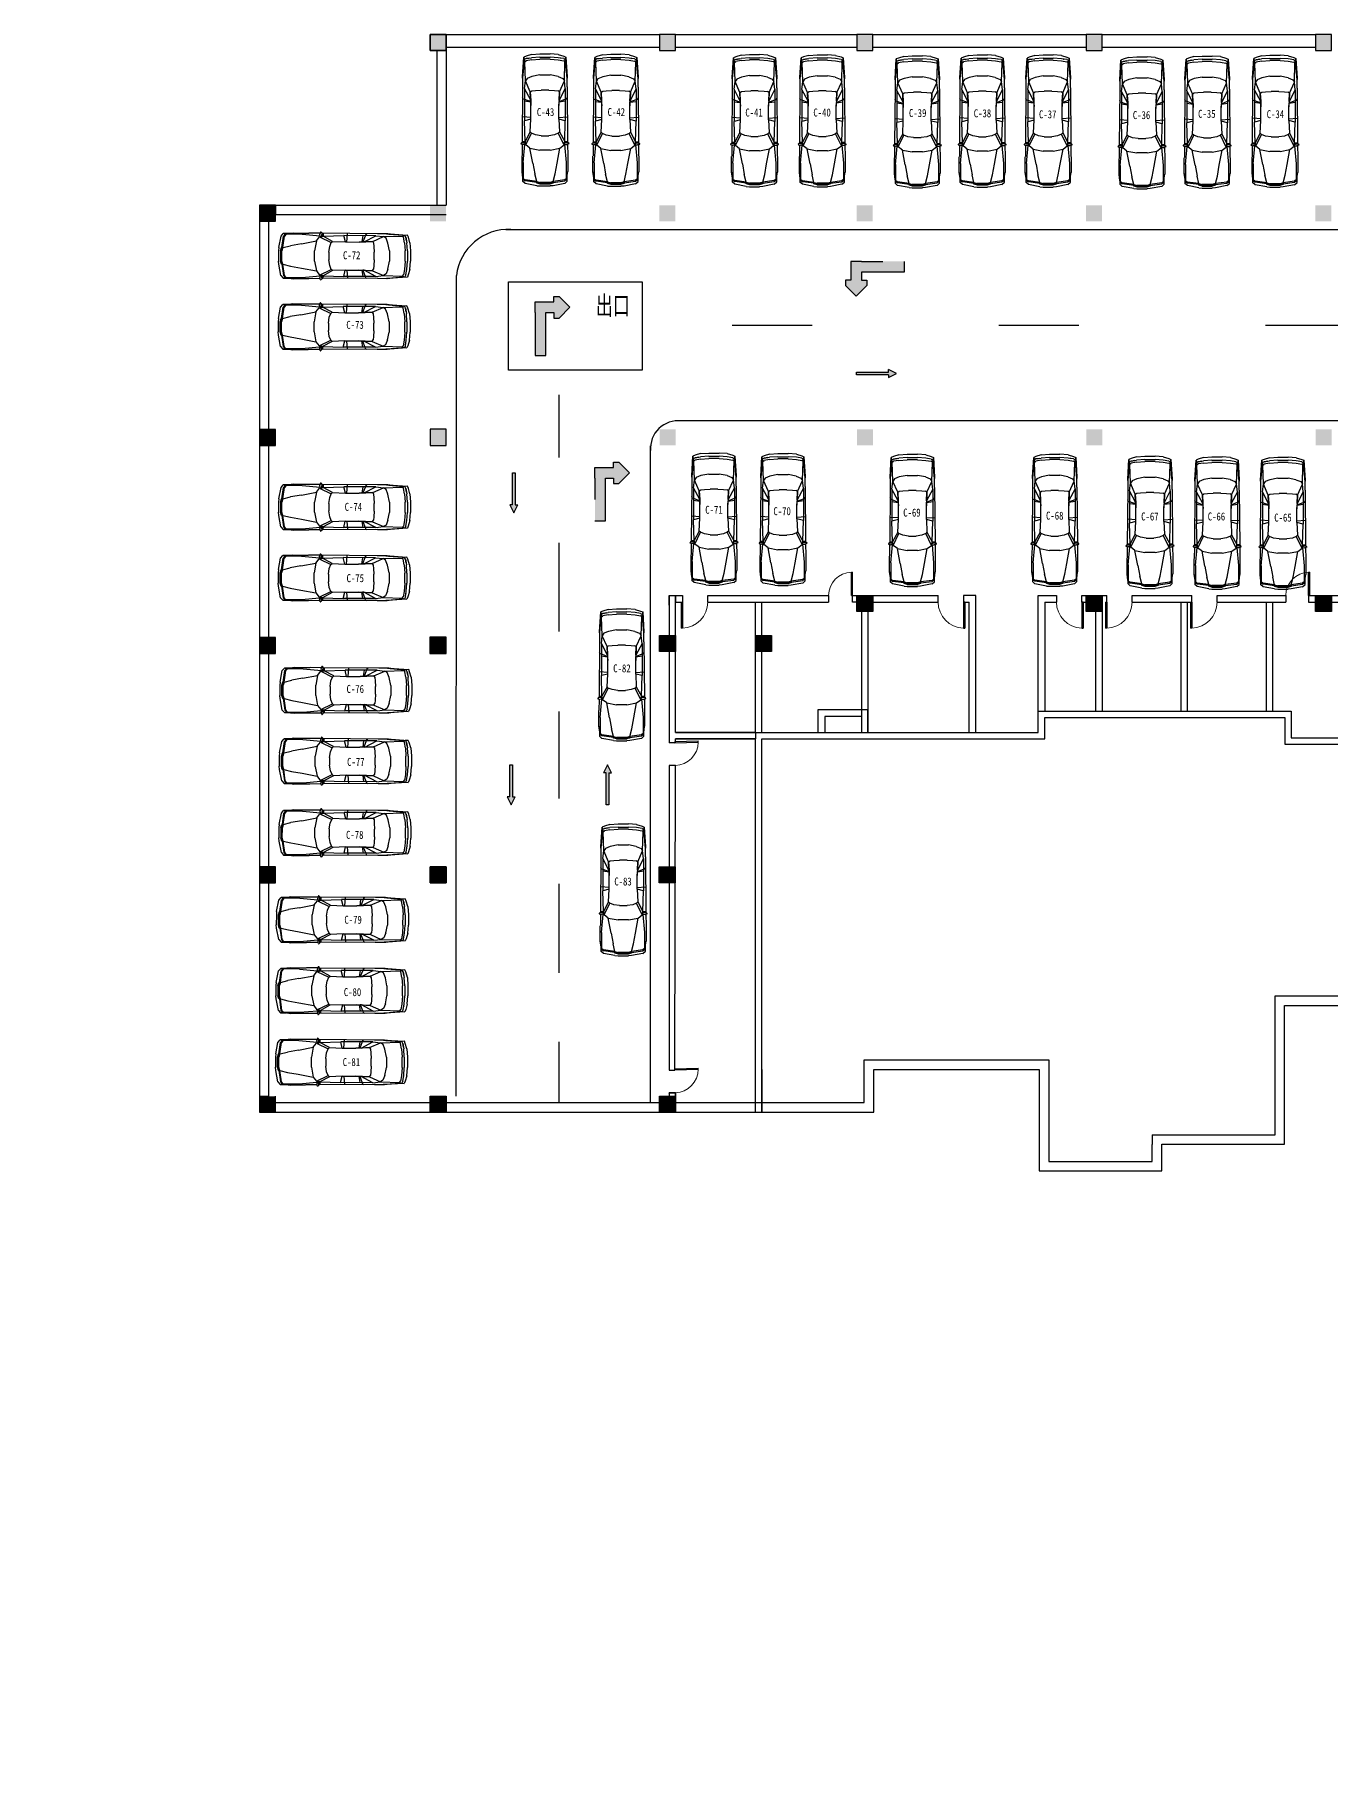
# Model space of a CAD drawing. Extents: x -266505272703 to 7385419, y -354256 to 107640740655.
# Drawn here: x 3413042 to 3461673, y -41758 to 23053 of the extents above; entities that cross this region are included whole.
import ezdxf

# ---------------------------------------------------------------- set-up
doc = ezdxf.new("R2010")
doc.units = 0
doc.header["$LTSCALE"] = 1000
for name, color, linetype in [('jb1', 42, 'Continuous'), ('PUB_TEXT', 7, 'Continuous'), ('QC', 8, 'Continuous'), ('ROOF', 4, 'Continuous'), ('WINDOW', 4, 'Continuous'), ('Z', 7, 'Continuous'), ('图框', 6, 'Continuous'), ('红线', 1, 'Continuous')]:
    doc.layers.add(name, color=color, linetype=linetype)
doc.styles.add('_HZTXT', font='txt.shx', dxfattribs={"width": 0.8, "bigfont": 'HZTXT.shx'})
doc.styles.get("Standard").update_dxf_attribs({"font": 'rs.shx', "bigfont": 'hztxt.shx'})
doc.styles.add('STYLE2', font='NSimSun.ttf', dxfattribs={"width": 0.8})

# ---------------------------------------------------------------- blocks, each defined once
blk = doc.blocks.new('M_F27')
for p, q in [((-2489, 522), (-2426, 736)), ((-2426, 736), (-2389, 824)), ((-2389, 824), (-1610, 874)), ((-2389, 824), (-1560, 874)), ((-2264, 812), (-2389, 824)), ((-2326, 736), (-2364, 522)), ((-2326, 736), (-2351, 596)), ((-2326, 736), (-2288, 811)), ((-2200, 786), (-2288, 811)), ((-2276, 522), (-2238, 736)), ((-2200, 786), (-2238, 736)), ((-1560, 874), (-2212, 815)), ((-2208, 815), (-2211, 814)), ((-1660, 862), (-2208, 815)), ((-1446, 761), (-2200, 786)), ((-1560, 874), (-1660, 862)), ((-1622, 510), (-1547, 698)), ((-1617, 869), (-1620, 866)), ((-1208, 874), (-1610, 874)), ((-1547, 698), (-1446, 761)), ((-1145, 799), (-1446, 761)), ((-1019, 572), (-1446, 761)), ((-1208, 874), (980, 889)), ((-1145, 799), (-682, 557)), ((-1145, 799), (124, 799)), ((-743, 849), (-793, 874)), ((-730, 799), (-743, 849)), ((-630, 555), (-730, 799)), ((-642, 799), (-605, 554)), ((-2, 547), (-27, 877)), ((124, 799), (61, 547)), ((941, 773), (124, 799)), ((564, 572), (941, 773)), ((1079, 748), (614, 522)), ((941, 773), (941, 874)), ((983, 777), (941, 773)), ((941, 773), (987, 765)), ((980, 902), (995, 790)), ((980, 790), (980, 898)), ((995, 790), (980, 790)), ((980, 790), (992, 746)), ((984, 905), (1020, 939)), ((992, 746), (1021, 747)), ((995, 790), (1022, 746)), ((1022, 748), (995, 790)), ((1021, 747), (1022, 748)), ((1053, 768), (1022, 746)), ((1036, 935), (1062, 857)), ((1036, 756), (1079, 748)), ((1051, 889), (1497, 893)), ((1057, 776), (1062, 857)), ((1770, 849), (1058, 784)), ((1204, 585), (1079, 748)), ((1506, 899), (2121, 899)), ((2461, 849), (1770, 849)), ((2272, 876), (2121, 899)), ((2272, 876), (2272, 874)), ((2437, 851), (2272, 876)), ((2511, 874), (2287, 874)), ((2398, 849), (2461, 773)), ((2437, 850), (2433, 851)), ((2498, 773), (2436, 849)), ((2511, 874), (2450, 850)), ((2461, 773), (2523, 321)), ((2561, 321), (2498, 773)), ((2599, 773), (2511, 874)), ((2599, 773), (2687, 321)), ((-2489, 522), (-2514, 196)), ((-2514, -206), (-2514, 196)), ((-2364, 522), (-2389, 196)), ((-2389, -206), (-2389, 196)), ((-2351, 594), (-2351, 596)), ((-2301, 196), (-2276, 522)), ((-2301, 196), (-2301, -206)), ((-1622, 510), (-1685, 196)), ((-1685, -206), (-1685, 196)), ((-1082, 145), (-1070, 371)), ((-1082, 145), (-1082, -156)), ((-1070, 371), (-1057, 510)), ((-1019, 572), (-1057, 510)), ((-680, 556), (-1019, 572)), ((-1019, 572), (-479, 547)), ((-680, 556), (-630, 555)), ((-605, 554), (-630, 555)), ((-479, 547), (-605, 554)), ((61, 547), (-479, 547)), ((61, 547), (564, 572)), ((564, 572), (614, 522)), ((614, 522), (677, 371)), ((677, 371), (714, 145)), ((714, -156), (714, 145)), ((1795, 472), (1204, 585)), ((1280, 196), (1204, 585)), ((1280, 196), (1280, -206)), ((2222, 397), (1795, 472)), ((2523, 321), (2222, 397)), ((2523, 321), (2586, 321)), ((2523, 321), (2561, 196)), ((2580, 196), (2542, 321)), ((2561, 196), (2561, -206)), ((2611, 196), (2574, 321)), ((2580, 321), (2618, 196)), ((2580, 196), (2580, -206)), ((2611, 196), (2611, -206)), ((2618, -206), (2618, 196)), ((2687, 321), (2699, 196)), ((2699, -206), (2699, 196)), ((-2489, -533), (-2514, -206)), ((-2489, -533), (-2426, -747)), ((-2389, -206), (-2364, -533)), ((-2326, -747), (-2364, -533)), ((-2351, -607), (-2351, -605)), ((-2351, -607), (-2326, -747)), ((-2276, -533), (-2301, -206)), ((-2276, -533), (-2238, -747)), ((-1685, -206), (-1622, -520)), ((-1622, -520), (-1547, -709)), ((-1019, -583), (-1446, -772)), ((-682, -568), (-1145, -809)), ((-1070, -382), (-1082, -156)), ((-1057, -520), (-1070, -382)), ((-1019, -583), (-1057, -520)), ((-479, -558), (-1019, -583)), ((-1019, -583), (-680, -567)), ((-730, -809), (-630, -566)), ((-680, -567), (-682, -568)), ((-680, -567), (-630, -566)), ((-605, -565), (-642, -809)), ((-630, -566), (-605, -565)), ((-605, -565), (-479, -558)), ((61, -558), (-479, -558)), ((-2, -558), (-27, -884)), ((61, -558), (124, -809)), ((564, -583), (61, -558)), ((614, -533), (564, -583)), ((564, -583), (941, -784)), ((677, -382), (614, -533)), ((1079, -759), (614, -533)), ((714, -156), (677, -382)), ((1204, -596), (1079, -759)), ((1204, -596), (1280, -206)), ((1795, -483), (1204, -596)), ((1795, -483), (2222, -407)), ((2523, -332), (2222, -407)), ((2523, -332), (2461, -784)), ((2561, -332), (2498, -784)), ((2523, -332), (2561, -206)), ((2586, -332), (2523, -332)), ((2580, -206), (2542, -332)), ((2618, -6), (2561, -6)), ((2574, -332), (2611, -206)), ((2618, -206), (2580, -332)), ((2687, -332), (2599, -784)), ((2687, -332), (2699, -206)), ((-2426, -747), (-2389, -835)), ((-2389, -835), (-2264, -823)), ((-1560, -885), (-2389, -835)), ((-1610, -885), (-2389, -835)), ((-2326, -747), (-2288, -822)), ((-2288, -822), (-2200, -797)), ((-2200, -797), (-2238, -747)), ((-2212, -826), (-1560, -885)), ((-2208, -826), (-2211, -825)), ((-1660, -872), (-2208, -826)), ((-1446, -772), (-2200, -797)), ((-1560, -885), (-1660, -872)), ((-1621, -877), (-1617, -880)), ((-1610, -885), (-1208, -885)), ((-1547, -709), (-1446, -772)), ((-1145, -809), (-1446, -772)), ((-1208, -885), (980, -900)), ((-1145, -809), (124, -809)), ((-743, -860), (-793, -885)), ((-743, -860), (-730, -809)), ((941, -784), (124, -809)), ((987, -776), (941, -784)), ((983, -788), (941, -784)), ((941, -885), (941, -784)), ((992, -757), (980, -800)), ((995, -800), (980, -800)), ((995, -800), (980, -913)), ((980, -909), (980, -800)), ((984, -916), (1020, -950)), ((992, -757), (1021, -758)), ((995, -800), (1022, -757)), ((1022, -758), (995, -800)), ((1021, -758), (1022, -758)), ((1022, -757), (1053, -779)), ((1036, -767), (1079, -759)), ((1036, -946), (1062, -867)), ((1051, -901), (1497, -904)), ((1057, -787), (1062, -867)), ((1770, -860), (1058, -795)), ((2121, -910), (1506, -910)), ((1770, -860), (2461, -860)), ((2121, -910), (2272, -887)), ((2270, -887), (2121, -910)), ((2437, -861), (2272, -887)), ((2272, -885), (2272, -887)), ((2285, -885), (2511, -885)), ((2398, -860), (2461, -784)), ((2436, -860), (2498, -784)), ((2437, -861), (2436, -860)), ((2450, -861), (2511, -885)), ((2599, -784), (2511, -885))]:
    blk.add_line(p, q)
for centre, start, end in [((990, 898), 132.96497, 179.74535), ((1027, 932), 18.15727, 132.96497), ((1047, 776), 305.15418, 356.86364), ((990, -909), 180.25465, 227.03503), ((1027, -942), 227.03503, 341.84273), ((1047, -787), 3.17983, 54.84582)]:
    blk.add_arc(centre, 10, start, end)
at = {"width": 0.8, "flags": 9}
for tag in ['XSIZE', 'YSIZE']:
    blk.add_attdef(tag, (0, 0), '', height=0.5, dxfattribs=at)
blk = doc.blocks.new('$DorLib2D$00000001')
for p, q in [((0.45, 0.975), (0.5, 0.975)), ((0.45, 0), (0.45, 0.975)), ((0.5, 0), (0.5, 0.975)), ((0.5, 0), (0.45, 0))]:
    blk.add_line(p, q)
at = {"lineweight": 13}
blk.add_arc((0.475, 0), 0.975, 91.46928, 180, dxfattribs=at)

msp = doc.modelspace()

# ---------------------------------------------------------------- hatches: boundary and pattern name
at = {"layer": 'jb1', "linetype": 'ByBlock'}
h = msp.add_hatch(color=256, dxfattribs=at)
h.paths.add_polyline_path([(3207028, 61244), (3207028, -349256), (3784028, -349256), (3784028, 61244)], flags=16)
h.paths.add_polyline_path([(3194528, -354256), (3194528, 66244), (3789028, 66244), (3789028, -354256)])
h.paths.add_polyline_path([(3205987, -18360), (3205987, -12971), (3203126, -12971), (3203126, -18360)], flags=24)
h.paths.add_polyline_path([(3201099, -18348), (3201099, -12948), (3198270, -12948), (3198270, -18348)], flags=24)
edge = h.paths.add_edge_path(flags=16)
edge.add_line((3207028, 61244), (3197028, 61244))
edge.add_line((3197028, 61244), (3197028, -23256))
edge.add_line((3197028, -23256), (3207028, -23256))
edge = h.paths.add_edge_path(flags=16)
edge.add_line((3202028, 61244), (3202028, -18256))
h.paths.add_polyline_path([(3201021, -22371), (3201021, -20286), (3198223, -20286), (3198223, -22371)], flags=24)
h.paths.add_polyline_path([(3205457, -22424), (3205457, -20318), (3202722, -20318), (3202722, -22424)], flags=24)
edge = h.paths.add_edge_path(flags=0)
edge.add_line((3197028, -18256), (3207028, -18256))
edge = h.paths.add_edge_path(flags=0)
edge.add_line((3197028, -10756), (3207028, -10756))
edge = h.paths.add_edge_path(flags=0)
edge.add_line((3197028, 744), (3207028, 744))
h.paths.add_polyline_path([(3205940, 8359), (3205940, 13623), (3203017, 13623), (3203017, 8359)], flags=24)
h.paths.add_polyline_path([(3200990, 8419), (3200990, 12965), (3198161, 12965), (3198161, 8419)], flags=24)
edge = h.paths.add_edge_path(flags=0)
edge.add_line((3197028, 8244), (3207028, 8244))
edge = h.paths.add_edge_path(flags=0)
edge.add_line((3197028, 15744), (3207028, 15744))
h.paths.add_polyline_path([(3201180, 34865), (3201180, 40170), (3198382, 40170), (3198382, 34865)], flags=24)
h.paths.add_polyline_path([(3205969, 34786), (3205969, 39997), (3203329, 39997), (3203329, 34786)], flags=24)
edge = h.paths.add_edge_path(flags=0)
edge.add_line((3197028, 27244), (3207028, 27244))
edge = h.paths.add_edge_path(flags=0)
edge.add_line((3197028, 34744), (3207028, 34744))
edge = h.paths.add_edge_path(flags=0)
edge.add_line((3197028, 42244), (3207028, 42244))
edge = h.paths.add_edge_path(flags=0)
edge.add_line((3197028, 53744), (3207028, 53744))
edge = h.paths.add_edge_path(flags=0)
edge.add_line((3504528, -349256), (3504528, -335256))
edge.add_line((3504528, -335256), (3784028, -335256))
edge = h.paths.add_edge_path(flags=0)
edge.add_line((3580028, -344756), (3670028, -344756))
edge = h.paths.add_edge_path(flags=0)
edge.add_line((3580028, -340256), (3670028, -340256))
h.paths.add_polyline_path([(3580921, -339322), (3586279, -339322), (3586279, -336555), (3580921, -336555)], flags=8)
h.paths.add_polyline_path([(3581167, -348327), (3586242, -348327), (3586242, -345529), (3581167, -345529)], flags=8)
edge = h.paths.add_edge_path(flags=0)
edge.add_line((3511834, -341564), (3511834, -341020))
edge = h.paths.add_edge_path(flags=0)
edge.add_line((3518840, -341020), (3518840, -341564))
edge = h.paths.add_edge_path(flags=0)
edge.add_line((3517008, -341564), (3517008, -341020))
edge = h.paths.add_edge_path(flags=0)
edge.add_arc((3515337, -341290), 439, 0, 360)
edge = h.paths.add_edge_path(flags=0)
edge.add_arc((3515337, -341290), 952, 0, 360)
edge = h.paths.add_edge_path(flags=0)
edge.add_line((3513691, -341020), (3513691, -341564))
edge = h.paths.add_edge_path(flags=0)
edge.add_line((3580028, -349256), (3580028, -335256))
h.paths.add_polyline_path([(3528821, -347040), (3562658, -347040), (3562658, -344592), (3528821, -344592)], flags=8)
edge = h.paths.add_edge_path(flags=0)
edge.add_arc((3514570, -346293), 254, 23.86714, 164.02526)
edge = h.paths.add_edge_path(flags=0)
edge.add_line((3514326, -346552), (3514326, -346775))
edge.add_line((3514326, -346775), (3514216, -346775))
edge.add_line((3514216, -346775), (3514216, -346328))
edge = h.paths.add_edge_path(flags=0)
edge.add_line((3514216, -346258), (3514216, -345945))
edge.add_line((3514216, -345945), (3514326, -345945))
edge.add_line((3514326, -345945), (3514326, -346034))
edge = h.paths.add_edge_path(flags=0)
edge.add_line((3513019, -343617), (3515077, -343617))
edge = h.paths.add_edge_path(flags=0)
edge.add_line((3515077, -344162), (3513019, -344162))
edge = h.paths.add_edge_path(flags=0)
edge.add_line((3513019, -341564), (3513019, -343617))
edge = h.paths.add_edge_path(flags=0)
edge.add_line((3512499, -343617), (3512499, -341564))
edge = h.paths.add_edge_path(flags=0)
edge.add_line((3513019, -344830), (3512499, -344830))
h.paths.add_polyline_path([(3512811, -345945), (3512918, -345945), (3512918, -346778), (3512811, -346778)], flags=0)
h.paths.add_polyline_path([(3512802, -345680), (3512915, -345680), (3512915, -345855), (3512802, -345855)], flags=0)
edge = h.paths.add_edge_path(flags=0)
edge.add_line((3512499, -344830), (3512499, -344162))
edge = h.paths.add_edge_path(flags=0)
edge.add_line((3511834, -343617), (3512499, -343617))
edge = h.paths.add_edge_path(flags=0)
edge.add_line((3511834, -344162), (3511834, -343617))
edge = h.paths.add_edge_path(flags=0)
edge.add_line((3512499, -344162), (3511834, -344162))
edge = h.paths.add_edge_path(flags=0)
edge.add_line((3512484, -346058), (3512484, -346775))
edge.add_line((3512484, -346775), (3512370, -346775))
edge.add_line((3512370, -346775), (3512370, -346058))
edge = h.paths.add_edge_path(flags=0)
edge.add_line((3512370, -346058), (3512213, -346058))
edge.add_line((3512213, -346058), (3512213, -345948))
edge.add_line((3512213, -345948), (3512370, -345948))
edge = h.paths.add_edge_path(flags=0)
edge.add_line((3512370, -345948), (3512370, -345683))
edge.add_line((3512370, -345683), (3512484, -345683))
edge.add_line((3512484, -345683), (3512484, -345948))
edge = h.paths.add_edge_path(flags=0)
edge.add_line((3512484, -345948), (3512641, -345948))
edge.add_line((3512641, -345948), (3512641, -346058))
edge.add_line((3512641, -346058), (3512484, -346058))
edge = h.paths.add_edge_path(flags=0)
edge.add_line((3513019, -344162), (3513019, -344830))
edge = h.paths.add_edge_path(flags=0)
edge.add_arc((3514570, -346293), 356, 174.3933, 185.6067)
edge = h.paths.add_edge_path(flags=0)
edge.add_arc((3513552, -346367), 312, 10.97394, 349.02606)
edge = h.paths.add_edge_path(flags=0)
edge.add_line((3513859, -346308), (3513859, -346427))
edge = h.paths.add_edge_path(flags=0)
edge.add_arc((3513552, -346367), 428, 44.28849, 315.71151)
edge = h.paths.add_edge_path(flags=0)
edge.add_line((3513859, -346068), (3513859, -345945))
edge.add_line((3513859, -345945), (3513978, -345945))
edge.add_line((3513978, -345945), (3513978, -346781))
edge.add_line((3513978, -346781), (3513859, -346781))
edge.add_line((3513859, -346781), (3513859, -346666))
edge = h.paths.add_edge_path(flags=0)
edge.add_line((3512499, -341564), (3511834, -341564))
edge = h.paths.add_edge_path(flags=0)
edge.add_line((3513691, -341564), (3513019, -341564))
edge = h.paths.add_edge_path(flags=0)
edge.add_line((3518197, -341564), (3518197, -343617))
edge = h.paths.add_edge_path(flags=0)
edge.add_line((3517677, -343617), (3517677, -341564))
edge = h.paths.add_edge_path(flags=0)
edge.add_line((3518865, -344162), (3518197, -344162))
edge = h.paths.add_edge_path(flags=0)
edge.add_line((3518197, -343617), (3518865, -343617))
edge = h.paths.add_edge_path(flags=0)
edge.add_line((3518197, -344162), (3518197, -344830))
edge = h.paths.add_edge_path(flags=0)
edge.add_line((3518865, -343617), (3518865, -344162))
edge = h.paths.add_edge_path(flags=0)
edge.add_line((3515597, -342974), (3515597, -343617))
edge = h.paths.add_edge_path(flags=0)
edge.add_line((3515077, -342974), (3515597, -342974))
edge = h.paths.add_edge_path(flags=0)
edge.add_line((3515077, -343617), (3515077, -342974))
edge = h.paths.add_edge_path(flags=0)
edge.add_line((3515597, -343617), (3517677, -343617))
edge = h.paths.add_edge_path(flags=0)
edge.add_line((3517677, -344830), (3517677, -344162))
edge = h.paths.add_edge_path(flags=0)
edge.add_line((3517677, -344162), (3515597, -344162))
edge = h.paths.add_edge_path(flags=0)
edge.add_line((3515077, -344805), (3515077, -344162))
edge = h.paths.add_edge_path(flags=0)
edge.add_line((3515597, -344805), (3515077, -344805))
edge = h.paths.add_edge_path(flags=0)
edge.add_line((3515597, -344162), (3515597, -344805))
edge = h.paths.add_edge_path(flags=0)
edge.add_line((3518197, -344830), (3517677, -344830))
edge = h.paths.add_edge_path(flags=0)
edge.add_arc((3518301, -346289), 254, 23.86714, 164.02526)
edge = h.paths.add_edge_path(flags=0)
edge.add_line((3518057, -346219), (3518057, -346359))
edge = h.paths.add_edge_path(flags=0)
edge.add_line((3518057, -346359), (3518057, -346548))
edge = h.paths.add_edge_path(flags=0)
edge.add_line((3518057, -346548), (3518057, -346771))
edge.add_line((3518057, -346771), (3517947, -346771))
edge.add_line((3517947, -346771), (3517947, -346324))
edge = h.paths.add_edge_path(flags=0)
edge.add_arc((3518301, -346289), 356, 174.3933, 185.6067)
edge = h.paths.add_edge_path(flags=0)
edge.add_line((3517947, -346255), (3517947, -345941))
edge.add_line((3517947, -345941), (3518057, -345941))
edge.add_line((3518057, -345941), (3518057, -346030))
edge = h.paths.add_edge_path(flags=0)
edge.add_arc((3518301, -346289), 356, 11.90544, 133.29691)
edge = h.paths.add_edge_path(flags=0)
edge.add_line((3518649, -346216), (3518649, -346771))
edge.add_line((3518649, -346771), (3518533, -346771))
edge.add_line((3518533, -346771), (3518533, -346559))
edge = h.paths.add_edge_path(flags=0)
edge.add_line((3518533, -346392), (3518533, -346559))
edge = h.paths.add_edge_path(flags=0)
edge.add_line((3518533, -346392), (3518533, -346187))
edge = h.paths.add_edge_path(flags=0)
edge.add_arc((3517283, -346363), 312, 10.97394, 349.02606)
edge = h.paths.add_edge_path(flags=0)
edge.add_line((3517590, -346304), (3517590, -346423))
edge = h.paths.add_edge_path(flags=0)
edge.add_arc((3517283, -346363), 428, 44.28849, 315.71151)
edge = h.paths.add_edge_path(flags=0)
edge.add_line((3517590, -346064), (3517590, -345941))
edge.add_line((3517590, -345941), (3517709, -345941))
edge.add_line((3517709, -345941), (3517709, -346777))
edge.add_line((3517709, -346777), (3517590, -346777))
edge.add_line((3517590, -346777), (3517590, -346663))
edge = h.paths.add_edge_path(flags=0)
edge.add_line((3516060, -346333), (3516060, -346166))
edge = h.paths.add_edge_path(flags=0)
edge.add_line((3516060, -346333), (3516060, -346538))
edge = h.paths.add_edge_path(flags=0)
edge.add_arc((3516292, -346436), 254, 203.86714, 344.02526)
edge = h.paths.add_edge_path(flags=0)
edge.add_line((3516537, -346505), (3516537, -346366))
edge = h.paths.add_edge_path(flags=0)
edge.add_line((3516537, -346366), (3516537, -346176))
edge = h.paths.add_edge_path(flags=0)
edge.add_line((3516537, -346176), (3516537, -345954))
edge.add_line((3516537, -345954), (3516647, -345954))
edge.add_line((3516647, -345954), (3516647, -346401))
edge = h.paths.add_edge_path(flags=0)
edge.add_arc((3516292, -346436), 356, 354.3933, 365.6067)
edge = h.paths.add_edge_path(flags=0)
edge.add_line((3516647, -346470), (3516647, -346784))
edge.add_line((3516647, -346784), (3516537, -346784))
edge.add_line((3516537, -346784), (3516537, -346695))
edge = h.paths.add_edge_path(flags=0)
edge.add_arc((3516292, -346436), 356, 191.90544, 313.29691)
edge = h.paths.add_edge_path(flags=0)
edge.add_line((3515944, -346509), (3515944, -345954))
edge.add_line((3515944, -345954), (3516060, -345954))
edge.add_line((3516060, -345954), (3516060, -346166))
h.paths.add_polyline_path([(3515258, -347039), (3515371, -346773), (3515050, -345951), (3515179, -345951), (3515429, -346606), (3515696, -345947), (3515822, -345947), (3515379, -347039)], flags=0)
edge = h.paths.add_edge_path(flags=0)
edge.add_line((3514326, -346223), (3514326, -346363))
edge = h.paths.add_edge_path(flags=0)
edge.add_line((3514326, -346363), (3514326, -346552))
edge = h.paths.add_edge_path(flags=0)
edge.add_arc((3514570, -346293), 356, 11.90544, 133.29691)
edge = h.paths.add_edge_path(flags=0)
edge.add_line((3514918, -346220), (3514918, -346775))
edge.add_line((3514918, -346775), (3514802, -346775))
edge.add_line((3514802, -346775), (3514802, -346563))
edge = h.paths.add_edge_path(flags=0)
edge.add_line((3514802, -346396), (3514802, -346563))
edge = h.paths.add_edge_path(flags=0)
edge.add_line((3514802, -346396), (3514802, -346190))
edge = h.paths.add_edge_path(flags=0)
edge.add_line((3518840, -341564), (3518197, -341564))
edge = h.paths.add_edge_path(flags=0)
edge.add_line((3517677, -341564), (3517008, -341564))
h.paths.add_polyline_path([(3580874, -344098), (3586179, -344098), (3586179, -341300), (3580874, -341300)], flags=8)
edge = h.paths.add_edge_path(flags=0)
edge.add_line((3515077, -338991), (3513019, -338991))
edge = h.paths.add_edge_path(flags=0)
edge.add_line((3513019, -338447), (3515077, -338447))
edge = h.paths.add_edge_path(flags=0)
edge.add_line((3512499, -337779), (3513019, -337779))
edge = h.paths.add_edge_path(flags=0)
edge.add_line((3511834, -338447), (3512499, -338447))
edge = h.paths.add_edge_path(flags=0)
edge.add_line((3511834, -338991), (3511834, -338447))
edge = h.paths.add_edge_path(flags=0)
edge.add_line((3512499, -338991), (3511834, -338991))
edge = h.paths.add_edge_path(flags=0)
edge.add_line((3512499, -338447), (3512499, -337779))
edge = h.paths.add_edge_path(flags=0)
edge.add_line((3511834, -341020), (3512499, -341020))
edge = h.paths.add_edge_path(flags=0)
edge.add_line((3512499, -341020), (3512499, -338991))
edge = h.paths.add_edge_path(flags=0)
edge.add_line((3513019, -337779), (3513019, -338447))
edge = h.paths.add_edge_path(flags=0)
edge.add_line((3513019, -341020), (3513691, -341020))
edge = h.paths.add_edge_path(flags=0)
edge.add_line((3513019, -338991), (3513019, -341020))
edge = h.paths.add_edge_path(flags=0)
edge.add_line((3518865, -338991), (3518197, -338991))
edge = h.paths.add_edge_path(flags=0)
edge.add_line((3518197, -338447), (3518865, -338447))
edge = h.paths.add_edge_path(flags=0)
edge.add_line((3518197, -337779), (3518197, -338447))
edge = h.paths.add_edge_path(flags=0)
edge.add_line((3518865, -338447), (3518865, -338991))
edge = h.paths.add_edge_path(flags=0)
edge.add_line((3517677, -338991), (3515622, -338991))
edge = h.paths.add_edge_path(flags=0)
edge.add_line((3515077, -339634), (3515077, -338991))
edge = h.paths.add_edge_path(flags=0)
edge.add_line((3515622, -339634), (3515077, -339634))
edge = h.paths.add_edge_path(flags=0)
edge.add_line((3515622, -338991), (3515622, -339634))
edge = h.paths.add_edge_path(flags=0)
edge.add_line((3515622, -337804), (3515622, -338447))
edge = h.paths.add_edge_path(flags=0)
edge.add_line((3515077, -337804), (3515622, -337804))
edge = h.paths.add_edge_path(flags=0)
edge.add_line((3515077, -338447), (3515077, -337804))
edge = h.paths.add_edge_path(flags=0)
edge.add_line((3515622, -338447), (3517677, -338447))
edge = h.paths.add_edge_path(flags=0)
edge.add_line((3517677, -338447), (3517677, -337779))
edge = h.paths.add_edge_path(flags=0)
edge.add_line((3517677, -337779), (3518197, -337779))
edge = h.paths.add_edge_path(flags=0)
edge.add_line((3518197, -341020), (3518840, -341020))
edge = h.paths.add_edge_path(flags=0)
edge.add_line((3517008, -341020), (3517677, -341020))
edge = h.paths.add_edge_path(flags=0)
edge.add_line((3517677, -341020), (3517677, -338991))
edge = h.paths.add_edge_path(flags=0)
edge.add_line((3518197, -338991), (3518197, -341020))
h.paths.add_polyline_path([(3748525, -351778), (3760192, -351778), (3760192, -349903), (3748525, -349903)], flags=24)
edge = h.paths.add_edge_path(flags=0)
edge.add_line((3710028, -342256), (3784028, -342256))
edge = h.paths.add_edge_path(flags=0)
edge.add_line((3601028, -335256), (3601028, -349256))
edge = h.paths.add_edge_path(flags=0)
edge.add_line((3589528, -335256), (3589528, -349256))
edge = h.paths.add_edge_path(flags=0)
edge.add_line((3612528, -335256), (3612528, -349256))
edge = h.paths.add_edge_path(flags=0)
edge.add_line((3624028, -335256), (3624028, -349256))
edge = h.paths.add_edge_path(flags=0)
edge.add_line((3647028, -335256), (3647028, -349256))
edge = h.paths.add_edge_path(flags=0)
edge.add_line((3635528, -335256), (3635528, -349256))
edge = h.paths.add_edge_path(flags=0)
edge.add_line((3658528, -335256), (3658528, -349256))
edge = h.paths.add_edge_path(flags=0)
edge.add_line((3670028, -335256), (3670028, -349256))
h.paths.add_polyline_path([(3711053, -341578), (3716432, -341578), (3716432, -338749), (3711053, -338749)], flags=8)
edge = h.paths.add_edge_path(flags=0)
edge.add_line((3710028, -335256), (3710028, -349256))
edge = h.paths.add_edge_path(flags=0)
edge.add_line((3720028, -335256), (3720028, -349256))
h.paths.add_polyline_path([(3711079, -345640), (3716406, -345640), (3716406, -342968), (3711079, -342968)], flags=8)
h.paths.add_polyline_path([(3711053, -348311), (3716432, -348311), (3716432, -345482), (3711053, -345482)], flags=8)
h.paths.add_polyline_path([(3624911, -339311), (3632210, -339311), (3632210, -336482), (3624911, -336482)], flags=8)
h.paths.add_polyline_path([(3602005, -339364), (3609221, -339364), (3609221, -336472), (3602005, -336472)], flags=8)
h.paths.add_polyline_path([(3590516, -339353), (3597689, -339353), (3597689, -336524), (3590516, -336524)], flags=8)
h.paths.add_polyline_path([(3613157, -339384), (3619486, -339384), (3619486, -336493), (3613157, -336493)], flags=8)
h.paths.add_polyline_path([(3647932, -339290), (3655148, -339290), (3655148, -336587), (3647932, -336587)], flags=8)
h.paths.add_polyline_path([(3636077, -339384), (3642406, -339384), (3642406, -336493), (3636077, -336493)], flags=8)
h.paths.add_polyline_path([(3659500, -339327), (3666558, -339327), (3666558, -336529), (3659500, -336529)], flags=8)
h.paths.add_polyline_path([(3711074, -338940), (3716222, -338940), (3716222, -336236), (3711074, -336236)], flags=8)
edge = h.paths.add_edge_path(flags=0)
edge.add_line((3760028, -335256), (3760028, -349256))
edge = h.paths.add_edge_path(flags=0)
edge.add_line((3770028, -335256), (3770028, -349256))
h.paths.add_polyline_path([(3761611, -342149), (3766706, -342149), (3766706, -339414), (3761611, -339414)], flags=8)
h.paths.add_polyline_path([(3768122, -351862), (3777724, -351862), (3777724, -349980), (3768122, -349980)], flags=24)
edge = h.paths.add_edge_path(flags=0)
edge.add_line((3760028, -345756), (3784028, -345756))
h.paths.add_polyline_path([(3761437, -348959), (3766512, -348959), (3766512, -346162), (3761437, -346162)], flags=8)
h.paths.add_polyline_path([(3761482, -345773), (3766693, -345773), (3766693, -342881), (3761482, -342881)], flags=8)
edge = h.paths.add_edge_path(flags=0)
edge.add_line((3760028, -338756), (3784028, -338756))
h.paths.add_polyline_path([(3761355, -338711), (3766723, -338711), (3766723, -335787), (3761355, -335787)], flags=8)
h.paths.add_polyline_path([(3732909, -341175), (3744153, -341175), (3744153, -336791), (3732909, -336791)], flags=8)
h.paths.add_polyline_path([(3774282, -341950), (3776471, -341950), (3776471, -339865), (3774282, -339865)], flags=8)
h.paths.add_polyline_path([(3681133, -345871), (3701185, -345871), (3701185, -340511), (3681133, -340511)], flags=8)
h.paths.add_polyline_path([(3444535, -317388), (3497618, -317388), (3497618, -307471), (3444535, -307471)], flags=8)
h = msp.add_hatch(color=256, dxfattribs=at)
h.paths.add_polyline_path([(3427873, 22453), (3428473, 22453), (3428473, 23053), (3427873, 23053)])
h.paths.add_polyline_path([(3437073, 23053), (3436473, 23053), (3436473, 22453), (3437073, 22453)])
h.paths.add_polyline_path([(3443873, 23053), (3443873, 22453), (3444473, 22453), (3444473, 23053)])
h.paths.add_polyline_path([(3452473, 22453), (3453073, 22453), (3453073, 23053), (3452473, 23053)])
h.paths.add_polyline_path([(3461073, 22453), (3461673, 22453), (3461673, 23053), (3461073, 23053)])
for points in [[(3422073, 16053), (3422073, 16653), (3421473, 16653), (3421473, 16053)], [(3422073, 7653), (3422073, 8253), (3421473, 8253), (3421473, 7653)], [(3444473, 1420), (3444473, 2021), (3443872, 2021), (3443872, 1420)], [(3452472, 1420), (3453073, 1420), (3453073, 2021), (3452472, 2021)], [(3461673, 2021), (3461072, 2021), (3461072, 1420), (3461673, 1420)], [(3422073, -147), (3422073, 453), (3421473, 453), (3421473, -147)], [(3428475, 460), (3427863, 460), (3427868, -152), (3428475, -152)], [(3422073, -8747), (3422073, -8147), (3421473, -8147), (3421473, -8747)], [(3428473, -8751), (3428473, -8150), (3427873, -8150), (3427873, -8751)], [(3422073, -17347), (3422073, -16747), (3421473, -16747), (3421473, -17347)], [(3436472, -17347), (3437073, -17347), (3437073, -16746), (3436472, -16746)]]:
    msp.add_hatch(color=256, dxfattribs=at).paths.add_polyline_path(points)
h = msp.add_hatch(color=256, dxfattribs=at)
h.paths.add_polyline_path([(3428473, 16053), (3427873, 16053), (3427873, 16653), (3428473, 16653)])
h.paths.add_polyline_path([(3437073, 16053), (3436473, 16053), (3436473, 16653), (3437073, 16653)])
h.paths.add_polyline_path([(3444473, 16053), (3443873, 16053), (3443873, 16653), (3444473, 16653)])
h.paths.add_polyline_path([(3453073, 16053), (3452473, 16053), (3452473, 16653), (3453073, 16653)])
h.paths.add_polyline_path([(3461673, 16053), (3461073, 16053), (3461073, 16653), (3461673, 16653)])
h = msp.add_hatch(color=256, dxfattribs=at)
h.paths.add_polyline_path([(3428478, 7659), (3427878, 7659), (3427878, 8259), (3428478, 8259)])
h.paths.add_polyline_path([(3437078, 7659), (3436478, 7659), (3436478, 8259), (3437078, 8259)])
h.paths.add_polyline_path([(3444478, 7659), (3443878, 7659), (3443878, 8259), (3444478, 8259)])
h.paths.add_polyline_path([(3453078, 7659), (3452478, 7659), (3452478, 8259), (3453078, 8259)])
h.paths.add_polyline_path([(3461678, 7659), (3461078, 7659), (3461078, 8259), (3461678, 8259)])
h = msp.add_hatch(color=256, dxfattribs=at)
h.paths.add_polyline_path([(3436833, -73), (3437073, -73), (3437073, 528), (3436833, 528)])
h.paths.add_polyline_path([(3436472, -73), (3436833, -73), (3436833, 528), (3436472, 528)])
h = msp.add_hatch(color=256, dxfattribs=at)
h.paths.add_polyline_path([(3440320, 528), (3440080, 528), (3440080, -73), (3440320, -73)])
h.paths.add_polyline_path([(3440681, 528), (3440320, 528), (3440320, -73), (3440681, -73)])
h = msp.add_hatch(color=256, dxfattribs=at)
h.paths.add_polyline_path([(3436463, -8746), (3436833, -8746), (3436833, -8145), (3436463, -8145)])
h.paths.add_polyline_path([(3436833, -8746), (3437063, -8746), (3437064, -8145), (3436833, -8145)])
h = msp.add_hatch(color=256, dxfattribs=at)
h.paths.add_polyline_path([(3427879, -16748), (3427879, -16987), (3428474, -16987), (3428474, -16748)])
h.paths.add_polyline_path([(3427879, -17347), (3428474, -17347), (3428474, -16987), (3427879, -16987)])
at = {"layer": '图框', "linetype": 'ByBlock'}
for points in [[(3444048, 14152), (3445648, 14152), (3445648, 14552), (3444848, 14552), (3444048, 14552), (3443648, 14552), (3443648, 13852), (3443448, 13852), (3443448, 13652), (3443848, 13252), (3444248, 13652), (3444248, 13852), (3444048, 13852)], [(3433117, 12828), (3432717, 13228), (3432517, 13228), (3432517, 13028), (3431817, 13028), (3431817, 12628), (3431817, 11828), (3431817, 11028), (3432217, 11028), (3432217, 12628), (3432517, 12628), (3432517, 12428), (3432717, 12428)], [(3443859, 10400), (3443859, 10300), (3445059, 10300), (3445059, 10200), (3445359, 10350), (3445059, 10500), (3445059, 10400)], [(3431059, 6623), (3430959, 6623), (3430959, 5423), (3430859, 5423), (3431009, 5123), (3431159, 5423), (3431059, 5423)], [(3435356, 6628), (3434956, 7028), (3434756, 7028), (3434756, 6828), (3434056, 6828), (3434056, 6428), (3434056, 5628), (3434056, 4828), (3434456, 4828), (3434456, 6428), (3434756, 6428), (3434756, 6228), (3434956, 6228)], [(3430959, -4317), (3430859, -4317), (3430859, -5517), (3430759, -5517), (3430909, -5817), (3431059, -5517), (3430959, -5517)], [(3434475, -5817), (3434575, -5817), (3434575, -4617), (3434675, -4617), (3434525, -4317), (3434375, -4617), (3434475, -4617)]]:
    msp.add_hatch(color=256, dxfattribs=at).paths.add_polyline_path(points)

# ---------------------------------------------------------------- linework, layer by layer
at = {"linetype": 'ByBlock'}
for p, q in [((3427873, 23053), (3428473, 23053)), ((3427873, 22453), (3427873, 23053)), ((3428473, 23053), (3428473, 22453)), ((3428473, 23053), (3436473, 23053)), ((3436473, 23053), (3436473, 22813)), ((3428473, 22453), (3427873, 22453))]:
    msp.add_line(p, q, dxfattribs=at)
at = {"layer": 'jb1', "linetype": 'ByBlock'}
for p, q in [((3427873, 23053), (3427873, 22453)), ((3428473, 23053), (3427873, 23053)), ((3428473, 22453), (3428473, 23053)), ((3428473, 23053), (3436473, 23053)), ((3436473, 23053), (3436473, 22813)), ((3436473, 23053), (3436473, 22453)), ((3437073, 23053), (3436473, 23053)), ((3437073, 22453), (3437073, 23053)), ((3437073, 23053), (3443873, 23053)), ((3443873, 23053), (3443873, 22453)), ((3444473, 23053), (3443873, 23053)), ((3444473, 22453), (3444473, 23053)), ((3444473, 23053), (3452473, 23053)), ((3452473, 23053), (3452473, 22453)), ((3453073, 23053), (3452473, 23053)), ((3453073, 22453), (3453073, 23053)), ((3453073, 23053), (3461073, 23053)), ((3461073, 23053), (3461073, 22453)), ((3461673, 23053), (3461073, 23053)), ((3461673, 22453), (3461673, 23053)), ((3427873, 22453), (3428473, 22453)), ((3428133, 16653), (3428133, 22453)), ((3436473, 22573), (3428473, 22573)), ((3428473, 22453), (3428473, 16653)), ((3428473, 22453), (3428473, 19553)), ((3436473, 22453), (3437073, 22453)), ((3443873, 22573), (3437073, 22573)), ((3443873, 22453), (3444473, 22453)), ((3452473, 22573), (3444473, 22573)), ((3452473, 22453), (3453073, 22453)), ((3461073, 22573), (3453073, 22573)), ((3461073, 22453), (3461673, 22453)), ((3428473, 19553), (3428473, 19553)), ((3421473, 16653), (3421473, 16053)), ((3422073, 16653), (3421473, 16653)), ((3421473, 16653), (3421473, 8253)), ((3422073, 16653), (3428473, 16653)), ((3422073, 16053), (3422073, 16653)), ((3422073, 16653), (3422073, 16293)), ((3428473, 16293), (3422073, 16293)), ((3421473, 16053), (3422073, 16053)), ((3421473, 16053), (3421833, 16053)), ((3421833, 9838), (3421833, 16053)), ((3421473, 12453), (3421473, 11853)), ((3421833, 3243), (3421833, 9838)), ((3422073, 8253), (3421473, 8253)), ((3421473, 8253), (3421473, 453)), ((3422073, 7653), (3422073, 8253)), ((3427876, 8260), (3427876, 7654)), ((3428482, 8260), (3427876, 8260)), ((3428482, 7654), (3428482, 8260)), ((3421473, 7653), (3422073, 7653)), ((3427876, 7654), (3428482, 7654)), ((3421473, 4253), (3421473, 3653)), ((3421833, -402), (3421833, 3243)), ((3436833, 1661), (3436833, 2021)), ((3437073, -3107), (3437073, 2021)), ((3453073, 2021), (3453073, 1781)), ((3436833, 1661), (3436833, -1098)), ((3422073, 453), (3421473, 453)), ((3421473, 453), (3421473, -8147)), ((3422073, -147), (3422073, 453)), ((3427863, 460), (3427868, -152)), ((3428475, 460), (3427863, 460)), ((3428475, -152), (3428475, 460)), ((3422073, -47), (3421473, -47)), ((3421473, -47), (3421833, -47)), ((3421473, -147), (3422073, -147)), ((3421833, -5005), (3421833, -402)), ((3427868, -152), (3428475, -152)), ((3444053, -2507), (3444053, -3107)), ((3444293, -3107), (3444293, -2267)), ((3450680, -2547), (3450680, -2307)), ((3450680, -2307), (3453073, -2307)), ((3450680, -3107), (3450680, -2547)), ((3450920, -3347), (3450920, -2547)), ((3450920, -2547), (3459920, -2547)), ((3453073, -2307), (3459920, -2307)), ((3459920, -2307), (3460160, -2307)), ((3459920, -2547), (3459920, -3547)), ((3460160, -2307), (3460160, -3307)), ((3440080, -3107), (3437073, -3107)), ((3440080, -3107), (3443420, -3107)), ((3440080, -3107), (3440080, -3347)), ((3443420, -3107), (3450334, -3107)), ((3450334, -3107), (3450680, -3107)), ((3440080, -3347), (3437073, -3347)), ((3440080, -17347), (3440080, -3347)), ((3440320, -17347), (3440320, -3347)), ((3440320, -3347), (3450920, -3347)), ((3459920, -3547), (3464320, -3547)), ((3460160, -3307), (3464320, -3307)), ((3421833, -9135), (3421833, -5005)), ((3422073, -8147), (3421473, -8147)), ((3421473, -8147), (3421473, -16747)), ((3422073, -8747), (3422073, -8147)), ((3427873, -8145), (3427873, -8751)), ((3428473, -8145), (3427873, -8145)), ((3428473, -8751), (3428473, -8145)), ((3421473, -8747), (3422073, -8747)), ((3427873, -8751), (3428473, -8751)), ((3421833, -14969), (3421833, -9135)), ((3459557, -13347), (3459557, -12987)), ((3459557, -12987), (3462917, -12987)), ((3459557, -18196), (3459557, -13347)), ((3459917, -18547), (3459917, -13347)), ((3459917, -13347), (3462917, -13347)), ((3421833, -16747), (3421833, -14969)), ((3444157, -15747), (3444157, -15387)), ((3444157, -15387), (3450717, -15387)), ((3450717, -15387), (3451077, -15387)), ((3451077, -15387), (3451077, -19187)), ((3436833, -15767), (3437050, -15767)), ((3440080, -17347), (3440080, -16104)), ((3440317, -15747), (3440320, -15747)), ((3440320, -15747), (3440320, -17347)), ((3444157, -16050), (3444157, -15747)), ((3444157, -16986), (3444157, -16050)), ((3444517, -17347), (3444517, -15747)), ((3444517, -15747), (3450717, -15747)), ((3450717, -15747), (3450717, -19547)), ((3421473, -16747), (3421473, -17347)), ((3421473, -16747), (3421833, -16747)), ((3422073, -17347), (3422073, -16747)), ((3427879, -17347), (3427879, -16748)), ((3427879, -16748), (3428474, -16748)), ((3428474, -16748), (3428474, -17347)), ((3436833, -16636), (3436833, -16615)), ((3436833, -16615), (3437073, -16615)), ((3436833, -16636), (3436833, -16747)), ((3437073, -17347), (3437073, -16615)), ((3421473, -17347), (3422073, -17347)), ((3422073, -16987), (3434842, -16987)), ((3422073, -17347), (3444517, -17347)), ((3422073, -17347), (3422073, -17347)), ((3422073, -17347), (3427879, -17347)), ((3434842, -16987), (3436472, -16987)), ((3437073, -16987), (3441930, -16986)), ((3441930, -16986), (3444157, -16986)), ((3454957, -18196), (3454957, -18556)), ((3454957, -18196), (3459557, -18196)), ((3454957, -19187), (3454957, -18556)), ((3455317, -19547), (3455317, -18547)), ((3455317, -18547), (3459917, -18547)), ((3451077, -19187), (3454957, -19187)), ((3450717, -19547), (3455317, -19547))]:
    msp.add_line(p, q, dxfattribs=at)
for points in [[(3443872, 2021), (3444473, 2021), (3444473, 1420), (3443872, 1420)], [(3452472, 2021), (3453073, 2021), (3453073, 1420), (3452472, 1420)], [(3461072, 2021), (3461673, 2021), (3461673, 1420), (3461072, 1420)], [(3436472, 528), (3437073, 528), (3437073, -73), (3436472, -73)], [(3440080, 528), (3440681, 528), (3440681, -73), (3440080, -73)], [(3427873, -8150), (3428474, -8150), (3428474, -8751), (3427873, -8751)], [(3436463, -8145), (3437064, -8145), (3437064, -8746), (3436463, -8746)], [(3436472, -16746), (3437073, -16746), (3437073, -17347), (3436472, -17347)]]:
    msp.add_lwpolyline(points, close=True, dxfattribs=at)
at = {"layer": 'ROOF', "linetype": 'ByBlock'}
for p, q in [((3436833, 2021), (3436833, -3493)), ((3436833, 2021), (3437073, 2021)), ((3437073, -3107), (3437073, 2021)), ((3437073, 2021), (3437073, 1781)), ((3437073, 2021), (3437337, 2021)), ((3437337, 2021), (3437337, 1781)), ((3438287, 2021), (3442819, 2021)), ((3438287, 1781), (3438287, 2021)), ((3442819, 2021), (3442819, 1781)), ((3443674, 2021), (3443872, 2021)), ((3443719, 1781), (3443719, 2021)), ((3444473, 2021), (3446922, 2021)), ((3446922, 1781), (3446922, 2021)), ((3448333, 2021), (3447872, 2021)), ((3447872, 2021), (3447872, 1781)), ((3448333, -3107), (3448333, 2021)), ((3450680, -2307), (3450680, 2021)), ((3450680, 2021), (3451361, 2021)), ((3451361, 2021), (3451361, 1781)), ((3452311, 2021), (3453250, 2021)), ((3452311, 1781), (3452311, 2021)), ((3453250, 1781), (3453250, 2021)), ((3454200, 1781), (3454200, 2021)), ((3454200, 2021), (3456436, 2021)), ((3456436, 1781), (3456436, 2021)), ((3457386, 2021), (3459962, 2021)), ((3457386, 1781), (3457386, 2021)), ((3459962, 2021), (3459962, 1781)), ((3460817, 2021), (3460817, 1781)), ((3460817, 2021), (3461673, 2021)), ((3461673, 2021), (3470273, 2021)), ((3437073, 1781), (3437337, 1781)), ((3438287, 1781), (3442819, 1781)), ((3440080, -3107), (3440080, 1781)), ((3440320, -3107), (3440320, 1781)), ((3443872, 1781), (3443719, 1781)), ((3444052, 1420), (3444052, -3107)), ((3444292, 1420), (3444292, 366)), ((3444473, 1781), (3444473, 1781)), ((3444473, 1781), (3446922, 1781)), ((3447872, 1781), (3448093, 1781)), ((3448093, -3107), (3448093, 1781)), ((3450920, 1781), (3450920, 1781)), ((3450920, 1781), (3450920, -2307)), ((3450920, 1781), (3451361, 1781)), ((3452311, 1781), (3452472, 1781)), ((3452833, -2307), (3452833, 1420)), ((3453073, 1420), (3453073, -2307)), ((3454200, 1781), (3456436, 1781)), ((3456033, -2307), (3456033, 1781)), ((3456273, -2307), (3456273, 1781)), ((3457386, 1781), (3459962, 1781)), ((3459233, -2307), (3459233, 1781)), ((3459473, -2307), (3459473, 1781)), ((3460817, 1781), (3461072, 1781)), ((3461673, 1781), (3469672, 1781)), ((3444292, 366), (3444292, -3107)), ((3444293, -2267), (3442420, -2267)), ((3442420, -2267), (3442420, -3107)), ((3444053, -2507), (3442682, -2507)), ((3442682, -2507), (3442682, -3107)), ((3437073, -3107), (3440080, -3107)), ((3437072, -3492), (3436833, -3493)), ((3437072, -3492), (3437073, -3347)), ((3437073, -3347), (3440080, -3347)), ((3437071, -4348), (3436833, -4348)), ((3436833, -4348), (3436833, -15767)), ((3437050, -15767), (3437071, -4348)), ((3436833, -15767), (3437050, -15767)), ((3437073, -16615), (3436833, -16615)), ((3436833, -16615), (3436833, -16747)), ((3437073, -16615), (3437073, -16748))]:
    msp.add_line(p, q, dxfattribs=at)
at = {"layer": 'Z', "linetype": 'ByBlock'}
for p, q in [((3421473, 16353), (3421473, 16053)), ((3421473, 12453), (3421473, 12153)), ((3421473, 8553), (3421473, 8253)), ((3421473, 4253), (3421473, 3953))]:
    msp.add_line(p, q, dxfattribs=at)
at = {"layer": '图框', "linetype": 'ByBlock'}
for p, q in [((3444048, 14552), (3443648, 14552)), ((3443648, 14552), (3443648, 13852)), ((3444048, 14552), (3444848, 14552)), ((3445648, 14552), (3445648, 14152)), ((3443648, 13852), (3443448, 13852)), ((3443448, 13852), (3443448, 13652)), ((3443448, 13652), (3443848, 13252)), ((3443848, 13252), (3444248, 13652)), ((3445648, 14152), (3444048, 14152)), ((3444048, 14152), (3444048, 13852)), ((3444048, 13852), (3444248, 13852)), ((3444248, 13852), (3444248, 13652)), ((3431817, 12628), (3431817, 13028)), ((3431817, 13028), (3432517, 13028)), ((3432517, 13028), (3432517, 13228)), ((3432517, 13228), (3432717, 13228)), ((3432717, 13228), (3433117, 12828)), ((3431817, 12628), (3431817, 11828)), ((3432217, 11028), (3432217, 12628)), ((3432217, 12628), (3432517, 12628)), ((3432517, 12628), (3432517, 12428)), ((3432517, 12428), (3432717, 12428)), ((3433117, 12828), (3432717, 12428)), ((3431817, 11828), (3431817, 11028)), ((3431817, 11028), (3432217, 11028)), ((3443859, 10400), (3445059, 10400)), ((3443859, 10300), (3443859, 10400)), ((3445059, 10400), (3445059, 10500)), ((3445359, 10350), (3445059, 10500)), ((3445059, 10300), (3443859, 10300)), ((3445059, 10200), (3445359, 10350)), ((3445059, 10300), (3445059, 10200)), ((3430959, 5423), (3430959, 6623)), ((3430959, 6623), (3431059, 6623)), ((3431059, 6623), (3431059, 5423)), ((3434056, 6428), (3434056, 6828)), ((3434056, 6828), (3434756, 6828)), ((3434756, 6828), (3434756, 7028)), ((3434756, 7028), (3434956, 7028)), ((3434956, 7028), (3435356, 6628)), ((3435356, 6628), (3434956, 6228)), ((3434056, 6428), (3434056, 5628)), ((3434456, 4828), (3434456, 6428)), ((3434456, 6428), (3434756, 6428)), ((3434756, 6428), (3434756, 6228)), ((3434756, 6228), (3434956, 6228)), ((3430959, 5423), (3430859, 5423)), ((3430859, 5423), (3431009, 5123)), ((3431009, 5123), (3431159, 5423)), ((3431059, 5423), (3431159, 5423)), ((3434056, 4828), (3434456, 4828)), ((3430859, -5517), (3430859, -4317)), ((3430859, -4317), (3430959, -4317)), ((3430959, -4317), (3430959, -5517)), ((3434525, -4317), (3434375, -4617)), ((3434675, -4617), (3434525, -4317)), ((3434475, -4617), (3434375, -4617)), ((3434475, -5817), (3434475, -4617)), ((3434575, -4617), (3434575, -5817)), ((3434575, -4617), (3434675, -4617)), ((3430859, -5517), (3430759, -5517)), ((3430759, -5517), (3430909, -5817)), ((3430909, -5817), (3431059, -5517)), ((3430959, -5517), (3431059, -5517)), ((3434575, -5817), (3434475, -5817))]:
    msp.add_line(p, q, dxfattribs=at)
msp.add_lwpolyline([(3430810, 13783), (3435824, 13783), (3435824, 10469), (3430810, 10469)], close=True, dxfattribs=at)
at = {"layer": '红线', "linetype": 'ByBlock'}
for p, q in [((3430717, 15746), (3432618, 15746)), ((3432618, 15746), (3460491, 15746)), ((3460491, 15746), (3488997, 15746)), ((3428851, -16748), (3428859, 14019)), ((3439201, 12164), (3442201, 12164)), ((3449201, 12164), (3452201, 12164)), ((3459201, 12164), (3462201, 12164)), ((3432703, 9550), (3432703, 7203)), ((3455024, 8570), (3437289, 8570)), ((3476113, 8570), (3455024, 8570)), ((3436145, 7267), (3436145, 7634)), ((3436145, -485), (3436145, 7267)), ((3432703, 4004), (3432703, 670)), ((3436145, -16987), (3436145, -485)), ((3432703, -2324), (3432703, -5590)), ((3432703, -8789), (3432703, -12123)), ((3432703, -14701), (3432703, -16987))]:
    msp.add_line(p, q, dxfattribs=at)
for centre, radius, start, end in [((3430810, 13783), 1965, 87.28523, 173.10556), ((3437173, 7545), 1032, 83.53752, 184.9401)]:
    msp.add_arc(centre, radius, start, end, dxfattribs=at)

# ---------------------------------------------------------------- block references
at = {"layer": 'QC', "zscale": 0.95}
for p, xscale, yscale, rotation in [((3432186, 19941), 0.9500000001862645, 0.9500000001862645, 270), ((3434842, 19928), 0.9500000001862645, 0.9500000001862645, 270), ((3440044, 19915), 0.9500000001862645, 0.9500000001862645, 270), ((3442585, 19910), 0.9500000001862645, 0.9500000001862645, 270), ((3446149, 19869), 0.9500000001862645, 0.9500000001862645, 270), ((3448584, 19903), 0.9500000001862645, 0.9500000001862645, 270), ((3451054, 19903), 0.9500000001862645, 0.9500000001862645, 270), ((3454573, 19830), 0.9500000001862645, 0.9500000001862645, 270), ((3457020, 19861), 0.9500000001862645, 0.9500000001862645, 270), ((3459560, 19892), 0.9500000001862645, 0.9500000001862645, 270), ((3424753, 14747), 0.9500000003335646, 0.9500000003317837, 179.9289785963968), ((3424737, 12091), 0.9500000003335646, 0.9500000003317837, 179.9289785963968), ((3438524, 4978), 0.9500000001862645, 0.9500000001862645, 270), ((3441112, 4959), 0.9500000001862645, 0.9500000001862645, 270), ((3445963, 4929), 0.9500000001862645, 0.9500000001862645, 270), ((3451301, 4933), 0.9500000001862645, 0.9500000001862645, 270), ((3454873, 4857), 0.9500000001862645, 0.9500000001862645, 270), ((3457388, 4829), 0.9500000001862645, 0.9500000001862645, 270), ((3459859, 4823), 0.9500000001862645, 0.9500000001862645, 270), ((3424753, 5331), 0.9500000003335646, 0.9500000003317837, 179.9289785963968), ((3424737, 2675), 0.9500000003335646, 0.9500000003317837, 179.9289785963968), ((3435064, -861), 0.9500000001862645, 0.9500000001862645, 270), ((3424800, -1539), 0.9500000003335646, 0.9500000003317837, 179.9289785963968), ((3424784, -4195), 0.9500000003335646, 0.9500000003317837, 179.9289785963968), ((3424766, -6877), 0.9500000003335646, 0.9500000003317837, 179.9289785963968), ((3435122, -8923), 0.9500000001862645, 0.9500000001862645, 270), ((3424672, -10140), 0.9500000003335646, 0.9500000003317837, 179.9289785963968), ((3424656, -12796), 0.9500000003335646, 0.9500000003317837, 179.9289785963968), ((3424638, -15478), 0.9500000003335646, 0.9500000003317837, 179.9289785963968)]:
    msp.add_blockref('M_F27', p, dxfattribs=dict(at, xscale=xscale, yscale=yscale, rotation=rotation))
at = {"layer": 'WINDOW'}
for p, xscale, yscale, zscale, rotation in [((3443269, 2021), -899.9999999999071, -900, -900, 179.9998723000734), ((3460412, 2021), -899.9999999999071, -900, -900, 179.9998723000734), ((3437787, 1781), -999.9999999999696, -1000, -1000, 359.9998652981758), ((3447422, 1781), 999.9999999999696, -1000, -1000, 0.0001347018241780059), ((3451861, 1781), 999.9999999999696, -1000, -1000, 0.0001347018241780059), ((3453700, 1781), -999.9999999999696, -1000, -1000, 359.9998652981758), ((3456886, 1781), -999.9999999999696, -1000, -1000, 359.9998652981758)]:
    msp.add_blockref('$DorLib2D$00000001', p, dxfattribs=dict(at, xscale=xscale, yscale=yscale, zscale=zscale, rotation=rotation))
at = {"layer": 'WINDOW', "linetype": 'ByBlock', "xscale": 899.9999999999974, "yscale": -899.9999999999964, "zscale": 900, "rotation": 91.55826523054887}
for p in [(3437059, -3898), (3437061, -16166)]:
    msp.add_blockref('$DorLib2D$00000001', p, dxfattribs=at)

# ---------------------------------------------------------------- texts
at = {"layer": 'PUB_TEXT', "style": 'STYLE2', "width": 0.8}
for s, p in [('C-43', (3431877, 19999)), ('C-42', (3434531, 20000)), ('C-41', (3439695, 19981)), ('C-40', (3442246, 19981)), ('C-39', (3445832, 19962)), ('C-38', (3448261, 19952)), ('C-37', (3450707, 19914)), ('C-36', (3454226, 19885)), ('C-35', (3456674, 19933)), ('C-34', (3459246, 19920)), ('C-72', (3424608, 14630)), ('C-73', (3424733, 12022)), ('C-74', (3424671, 5199)), ('C-71', (3438192, 5088)), ('C-70', (3440748, 5036)), ('C-69', (3445616, 4984)), ('C-68', (3450971, 4869)), ('C-67', (3454539, 4838)), ('C-66', (3457035, 4838)), ('C-65', (3459529, 4796)), ('C-75', (3424742, 2525)), ('C-82', (3434741, -855)), ('C-76', (3424742, -1628)), ('C-77', (3424763, -4363)), ('C-78', (3424722, -7097)), ('C-83', (3434782, -8845)), ('C-79', (3424660, -10280)), ('C-80', (3424639, -12993)), ('C-81', (3424598, -15615))]:
    msp.add_text(s, height=300, dxfattribs=at).set_placement(p)
at = {"layer": '图框', "linetype": 'ByBlock', "insert": (3434085, 13268), "char_height": 800, "width": 2034, "attachment_point": 1, "style": '_HZTXT'}
msp.add_mtext('出口', dxfattribs=at)

doc.saveas('drawing.dxf')
